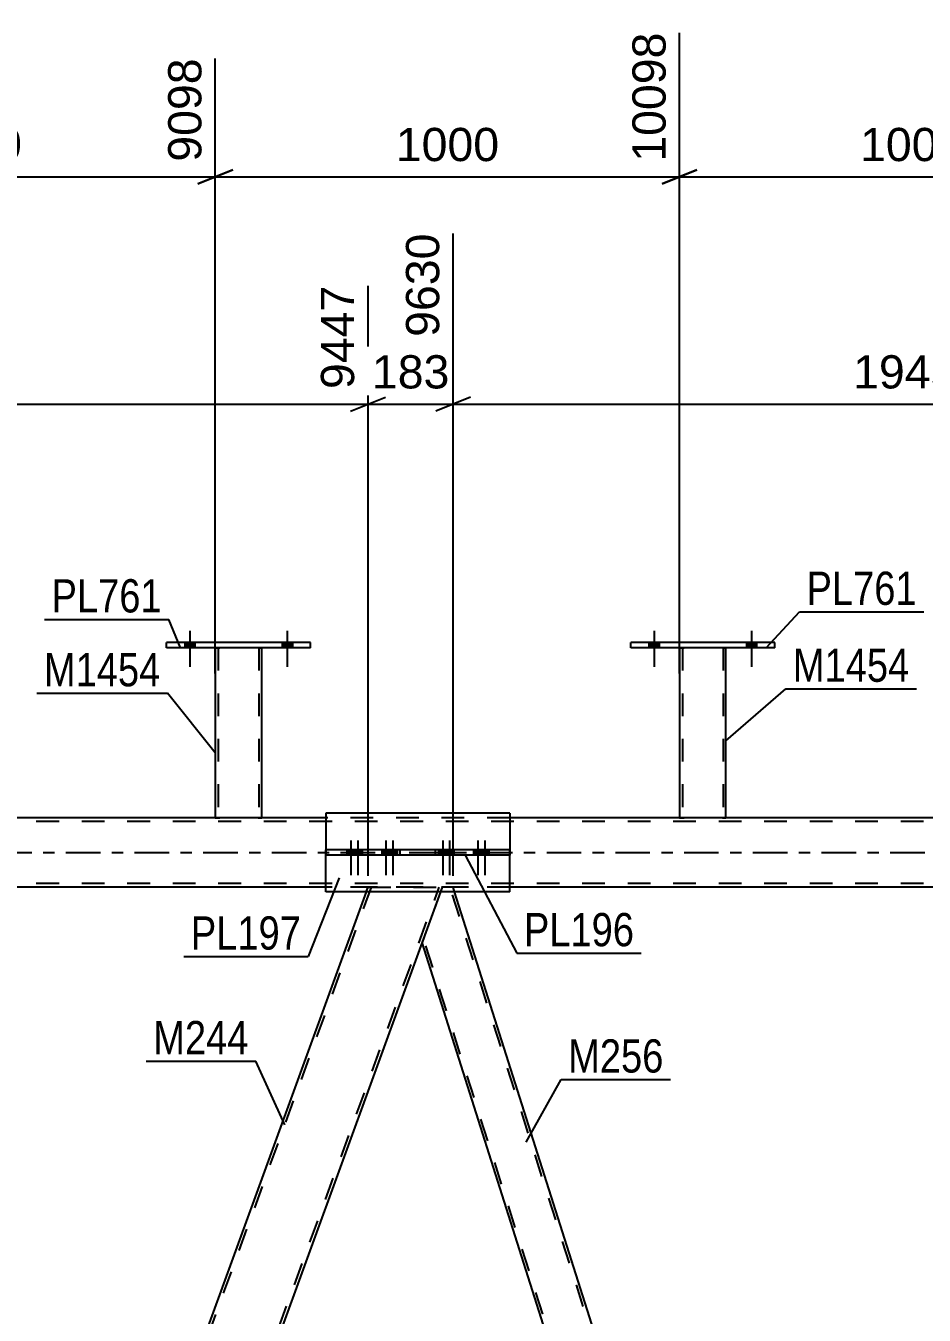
# Model space of a CAD drawing. Header units: millimetres. Extents: x -123 to 718, y -398 to 196.
# Drawn here: x 324.6 to 402, y -39.9 to 71.3 of the extents above; entities that cross this region are included whole.
import ezdxf

# ---------------------------------------------------------------- set-up
doc = ezdxf.new("R2010")
doc.units = ezdxf.units.MM
doc.linetypes.add('DXK_LINE_DOT2', pattern=[3.9198, 1.9599, -1.9599])
doc.linetypes.add('DXK_LINE_DOT3', pattern=[5.9187, 2.979, -0.9799, 0.9799, -0.9799])
doc.styles.add('Arial', font='ARIAL.TTF', dxfattribs={"height": 0.2})
doc.styles.add('Arial Narrow', font='ARIALN.TTF', dxfattribs={"height": 0.2})

# ---------------------------------------------------------------- blocks, each defined once
blk = doc.blocks.new('Part-318464438-4150 - 3652')
at = {"color": 7, "linetype": 'DXK_LINE_DOT2'}
for p, q in [((360.49, -3), (358.75, -7.77)), ((361.43, -3), (360.49, -3)), ((397.52, -117.6), (361.18, -3)), ((361.56, -3.4), (361.43, -3)), ((395.23, -122), (358.88, -7.4))]:
    blk.add_line(p, q, dxfattribs=at)
at = {"color": 2, "linetype": 'Continuous'}
for p, q in [((397.66, -117.23), (361.56, -3.4)), ((394.85, -121.6), (358.75, -7.77))]:
    blk.add_line(p, q, dxfattribs=at)
blk = doc.blocks.new('Part-318464438-3688 - 3652')
at = {"color": 2, "linetype": 'Continuous'}
for p, q in [((336.74, 17.64), (336.74, 18.12)), ((349.14, 18.12), (336.74, 18.12)), ((349.14, 17.64), (349.14, 18.12)), ((349.14, 17.64), (336.74, 17.64))]:
    blk.add_line(p, q, dxfattribs=at)
blk = doc.blocks.new('Part-318464438-3683 - 3652')
at = {"color": 2, "linetype": 'Continuous'}
for p, q in [((340.94, 17.64), (340.94, 3)), ((344.94, 3), (344.94, 17.64))]:
    blk.add_line(p, q, dxfattribs=at)
at = {"color": 7, "linetype": 'DXK_LINE_DOT2'}
for p, q in [((340.94, 17.64), (340.94, 17.64)), ((340.94, 17.64), (340.94, 17.64)), ((340.94, 17.64), (340.94, 17.64)), ((340.97, 17.64), (340.94, 17.64)), ((340.94, 17.64), (340.97, 17.64)), ((341.08, 17.64), (340.97, 17.64)), ((340.97, 17.64), (341.08, 17.64)), ((341.23, 17.64), (341.08, 17.64)), ((341.08, 17.64), (341.23, 17.64)), ((341.18, 17.64), (341.18, 17.64)), ((341.18, 17.64), (341.18, 3)), ((341.2, 17.64), (341.18, 17.64)), ((341.18, 17.64), (341.2, 17.64)), ((341.25, 17.64), (341.2, 17.64)), ((341.2, 17.64), (341.25, 17.64)), ((344.64, 17.64), (341.23, 17.64)), ((344.64, 17.64), (341.23, 17.64)), ((344.55, 17.64), (341.25, 17.64)), ((341.25, 17.64), (341.33, 17.64)), ((344.63, 17.64), (341.33, 17.64)), ((344.63, 17.64), (344.55, 17.64)), ((344.68, 17.64), (344.63, 17.64)), ((344.63, 17.64), (344.68, 17.64)), ((344.64, 17.64), (344.8, 17.64)), ((344.8, 17.64), (344.64, 17.64)), ((344.7, 17.64), (344.68, 17.64)), ((344.68, 17.64), (344.7, 17.64)), ((344.7, 17.64), (344.7, 17.64)), ((344.7, 17.64), (344.7, 3)), ((344.8, 17.64), (344.9, 17.64)), ((344.9, 17.64), (344.8, 17.64)), ((344.9, 17.64), (344.94, 17.64)), ((344.94, 17.64), (344.9, 17.64)), ((344.94, 17.64), (344.94, 17.64)), ((344.94, 17.64), (344.94, 17.64)), ((344.94, 17.64), (344.94, 17.64)), ((340.94, 3), (340.94, 3)), ((340.94, 3), (340.94, 3)), ((340.97, 3), (340.94, 3)), ((340.94, 3), (340.97, 3)), ((341.08, 3), (340.97, 3)), ((340.97, 3), (341.08, 3)), ((341.23, 3), (341.08, 3)), ((341.08, 3), (341.23, 3)), ((341.2, 3), (341.18, 3)), ((341.18, 3), (341.2, 3)), ((341.25, 3), (341.2, 3)), ((341.2, 3), (341.25, 3)), ((344.64, 3), (341.23, 3)), ((344.64, 3), (341.23, 3)), ((344.55, 3), (341.25, 3)), ((341.25, 3), (341.33, 3)), ((344.63, 3), (341.33, 3)), ((344.63, 3), (344.55, 3)), ((344.68, 3), (344.63, 3)), ((344.63, 3), (344.68, 3)), ((344.64, 3), (344.8, 3)), ((344.8, 3), (344.64, 3)), ((344.7, 3), (344.68, 3)), ((344.68, 3), (344.7, 3)), ((344.8, 3), (344.9, 3)), ((344.9, 3), (344.8, 3)), ((344.9, 3), (344.94, 3)), ((344.94, 3), (344.9, 3)), ((344.94, 3), (344.94, 3)), ((344.94, 3), (344.94, 3)), ((344.94, 3), (344.94, 3))]:
    blk.add_line(p, q, dxfattribs=at)
blk = doc.blocks.new('Part-318464438-3698 - 3652')
at = {"color": 2, "linetype": 'Continuous'}
for p, q in [((380.94, 17.64), (380.94, 3)), ((384.94, 3), (384.94, 17.64))]:
    blk.add_line(p, q, dxfattribs=at)
at = {"color": 7, "linetype": 'DXK_LINE_DOT2'}
for p, q in [((380.94, 17.64), (380.94, 17.64)), ((380.94, 17.64), (380.94, 17.64)), ((380.94, 17.64), (380.94, 17.64)), ((380.97, 17.64), (380.94, 17.64)), ((380.94, 17.64), (380.97, 17.64)), ((381.08, 17.64), (380.97, 17.64)), ((380.97, 17.64), (381.08, 17.64)), ((381.23, 17.64), (381.08, 17.64)), ((381.08, 17.64), (381.23, 17.64)), ((381.18, 17.64), (381.18, 17.64)), ((381.18, 17.64), (381.18, 3)), ((381.2, 17.64), (381.18, 17.64)), ((381.18, 17.64), (381.2, 17.64)), ((381.25, 17.64), (381.2, 17.64)), ((381.2, 17.64), (381.25, 17.64)), ((384.64, 17.64), (381.23, 17.64)), ((384.64, 17.64), (381.23, 17.64)), ((384.55, 17.64), (381.25, 17.64)), ((381.25, 17.64), (381.33, 17.64)), ((384.63, 17.64), (381.33, 17.64)), ((384.63, 17.64), (384.55, 17.64)), ((384.68, 17.64), (384.63, 17.64)), ((384.63, 17.64), (384.68, 17.64)), ((384.64, 17.64), (384.8, 17.64)), ((384.8, 17.64), (384.64, 17.64)), ((384.7, 17.64), (384.68, 17.64)), ((384.68, 17.64), (384.7, 17.64)), ((384.7, 17.64), (384.7, 17.64)), ((384.7, 17.64), (384.7, 3)), ((384.8, 17.64), (384.9, 17.64)), ((384.9, 17.64), (384.8, 17.64)), ((384.9, 17.64), (384.94, 17.64)), ((384.94, 17.64), (384.9, 17.64)), ((384.94, 17.64), (384.94, 17.64)), ((384.94, 17.64), (384.94, 17.64)), ((384.94, 17.64), (384.94, 17.64)), ((380.94, 3), (380.94, 3)), ((380.94, 3), (380.94, 3)), ((380.97, 3), (380.94, 3)), ((380.94, 3), (380.97, 3)), ((381.08, 3), (380.97, 3)), ((380.97, 3), (381.08, 3)), ((381.23, 3), (381.08, 3)), ((381.08, 3), (381.23, 3)), ((381.2, 3), (381.18, 3)), ((381.18, 3), (381.2, 3)), ((381.25, 3), (381.2, 3)), ((381.2, 3), (381.25, 3)), ((384.64, 3), (381.23, 3)), ((384.64, 3), (381.23, 3)), ((384.55, 3), (381.25, 3)), ((381.25, 3), (381.33, 3)), ((384.63, 3), (381.33, 3)), ((384.63, 3), (384.55, 3)), ((384.68, 3), (384.63, 3)), ((384.63, 3), (384.68, 3)), ((384.64, 3), (384.8, 3)), ((384.8, 3), (384.64, 3)), ((384.7, 3), (384.68, 3)), ((384.68, 3), (384.7, 3)), ((384.8, 3), (384.9, 3)), ((384.9, 3), (384.8, 3)), ((384.9, 3), (384.94, 3)), ((384.94, 3), (384.9, 3)), ((384.94, 3), (384.94, 3)), ((384.94, 3), (384.94, 3)), ((384.94, 3), (384.94, 3))]:
    blk.add_line(p, q, dxfattribs=at)
blk = doc.blocks.new('Part-318464438-3769 - 3652')
at = {"color": 7, "linetype": 'DXK_LINE_DOT2'}
for p, q in [((637.14, 2.68), (-22.98, 2.68)), ((366.31, 3), (350.46, 3)), ((637.14, -2.68), (-22.98, -2.68)), ((637.14, -3), (9.92, -3)), ((366.31, -3), (350.46, -3))]:
    blk.add_line(p, q, dxfattribs=at)
at = {"color": 2, "linetype": 'Continuous'}
for p, q in [((350.46, 3), (281.18, 3)), ((435.59, 3), (366.31, 3)), ((350.46, -3), (281.18, -3)), ((435.59, -3), (366.31, -3))]:
    blk.add_line(p, q, dxfattribs=at)
at = {"color": 7, "linetype": 'DXK_LINE_DOT3'}
blk.add_line((-32.98, 0), (637.14, 0), dxfattribs=at)
blk = doc.blocks.new('Bolt-318464438-4129 - 3652')
at = {"linetype": 'Continuous'}
for points in [[(338.3, 17.64), (339.18, 17.64), (339.18, 18.12), (338.3, 18.12)], [(346.7, 17.64), (347.58, 17.64), (347.58, 18.12), (346.7, 18.12)]]:
    blk.add_hatch(color=1, dxfattribs=at).paths.add_polyline_path(points)
at = {"color": 1, "linetype": 'Continuous'}
for p, q in [((338.74, 19.12), (338.74, 16)), ((347.14, 19.12), (347.14, 16)), ((338.3, 18.12), (338.3, 17.64)), ((339.18, 18.12), (339.18, 17.64)), ((346.7, 18.12), (346.7, 17.64)), ((347.58, 18.12), (347.58, 17.64))]:
    blk.add_line(p, q, dxfattribs=at)
blk = doc.blocks.new('Bolt-318464438-4125 - 3652')
at = {"linetype": 'Continuous'}
for points in [[(378.3, 17.64), (379.18, 17.64), (379.18, 18.12), (378.3, 18.12)], [(386.7, 17.64), (387.58, 17.64), (387.58, 18.12), (386.7, 18.12)]]:
    blk.add_hatch(color=1, dxfattribs=at).paths.add_polyline_path(points)
at = {"color": 1, "linetype": 'Continuous'}
for p, q in [((378.74, 19.12), (378.74, 16)), ((387.14, 19.12), (387.14, 16)), ((378.3, 18.12), (378.3, 17.64)), ((379.18, 18.12), (379.18, 17.64)), ((386.7, 18.12), (386.7, 17.64)), ((387.58, 18.12), (387.58, 17.64))]:
    blk.add_line(p, q, dxfattribs=at)
blk = doc.blocks.new('Bolt-318464438-4128 - 3652')
at = {"linetype": 'Continuous'}
for points in [[(338.3, 17.64), (339.18, 17.64), (339.18, 18.12), (338.3, 18.12)], [(346.7, 17.64), (347.58, 17.64), (347.58, 18.12), (346.7, 18.12)]]:
    blk.add_hatch(color=1, dxfattribs=at).paths.add_polyline_path(points)
at = {"color": 1, "linetype": 'Continuous'}
for p, q in [((338.74, 19.12), (338.74, 16)), ((347.14, 19.12), (347.14, 16)), ((338.3, 18.12), (338.3, 17.64)), ((339.18, 18.12), (339.18, 17.64)), ((346.7, 18.12), (346.7, 17.64)), ((347.58, 18.12), (347.58, 17.64))]:
    blk.add_line(p, q, dxfattribs=at)
blk = doc.blocks.new('Part-318464438-3869 - 3652')
at = {"color": 2, "linetype": 'Continuous'}
for p, q in [((376.74, 17.64), (376.74, 18.12)), ((389.14, 18.12), (376.74, 18.12)), ((389.14, 17.64), (389.14, 18.12)), ((389.14, 17.64), (376.74, 17.64))]:
    blk.add_line(p, q, dxfattribs=at)
blk = doc.blocks.new('Part-318464438-4170 - 3652')
at = {"color": 2, "linetype": 'Continuous'}
for p, q in [((350.46, 3.4), (350.46, 0.24)), ((366.31, 3.4), (350.46, 3.4)), ((366.31, 3.4), (366.31, 0.24)), ((350.46, -3.4), (350.46, -0.24)), ((366.31, -3.4), (366.31, -0.24)), ((366.31, -3.4), (350.46, -3.4))]:
    blk.add_line(p, q, dxfattribs=at)
at = {"color": 7, "linetype": 'DXK_LINE_DOT2'}
for p, q in [((350.46, 0.24), (350.46, -0.24)), ((366.31, 0.24), (366.31, -0.24))]:
    blk.add_line(p, q, dxfattribs=at)
blk = doc.blocks.new('Part-318464438-3968 - 3652')
at = {"color": 7, "linetype": 'DXK_LINE_DOT2'}
for p, q in [((354.36, -3), (311.04, -122)), ((316.92, -122), (360.23, -3)), ((353.95, -3.4), (354.1, -3)), ((354.1, -3), (360.49, -3)), ((360.49, -3), (360.34, -3.4))]:
    blk.add_line(p, q, dxfattribs=at)
at = {"color": 2, "linetype": 'Continuous'}
for p, q in [((353.95, -3.4), (310.93, -121.6)), ((360.34, -3.4), (317.32, -121.6))]:
    blk.add_line(p, q, dxfattribs=at)
blk = doc.blocks.new('Bolt-318464438-4044 - 3652')
at = {"linetype": 'Continuous'}
for points in [[(378.3, 17.64), (379.18, 17.64), (379.18, 18.12), (378.3, 18.12)], [(386.7, 17.64), (387.58, 17.64), (387.58, 18.12), (386.7, 18.12)]]:
    blk.add_hatch(color=1, dxfattribs=at).paths.add_polyline_path(points)
at = {"color": 1, "linetype": 'Continuous'}
for p, q in [((378.74, 19.12), (378.74, 16)), ((387.14, 19.12), (387.14, 16)), ((378.3, 18.12), (378.3, 17.64)), ((379.18, 18.12), (379.18, 17.64)), ((386.7, 18.12), (386.7, 17.64)), ((387.58, 18.12), (387.58, 17.64))]:
    blk.add_line(p, q, dxfattribs=at)
blk = doc.blocks.new('Part-318464438-4175 - 3652')
at = {"color": 2, "linetype": 'Continuous'}
for p, q in [((350.46, -0.24), (350.46, 0.24)), ((366.31, 0.24), (350.46, 0.24)), ((356.87, -0.24), (356.87, 0.24)), ((359.9, -0.24), (359.9, 0.24)), ((366.31, -0.24), (366.31, 0.24)), ((366.31, -0.24), (350.46, -0.24))]:
    blk.add_line(p, q, dxfattribs=at)
blk = doc.blocks.new('Bolt-318464438-4314 - 3652')
at = {"linetype": 'Continuous'}
for points in [[(360.89, 0.24), (360.17, 0.24), (360.17, -0.24), (360.89, -0.24)], [(361.49, 0.24), (360.77, 0.24), (360.77, -0.24), (361.49, -0.24)], [(363.91, 0.24), (363.19, 0.24), (363.19, -0.24), (363.91, -0.24)], [(364.51, 0.24), (363.79, 0.24), (363.79, -0.24), (364.51, -0.24)]]:
    blk.add_hatch(color=1, dxfattribs=at).paths.add_polyline_path(points)
at = {"color": 1, "linetype": 'Continuous'}
for p, q in [((360.17, 0.24), (360.17, -0.24)), ((360.53, 1.04), (360.53, -1.96)), ((360.77, 0.24), (360.77, -0.24)), ((360.89, 0.24), (360.89, -0.24)), ((361.13, 1.04), (361.13, -1.96)), ((361.49, 0.24), (361.49, -0.24)), ((363.19, 0.24), (363.19, -0.24)), ((363.55, 1.04), (363.55, -1.96)), ((363.79, 0.24), (363.79, -0.24)), ((363.91, 0.24), (363.91, -0.24)), ((364.15, 1.04), (364.15, -1.96)), ((364.51, 0.24), (364.51, -0.24))]:
    blk.add_line(p, q, dxfattribs=at)
blk = doc.blocks.new('Bolt-318464438-4315 - 3652')
at = {"linetype": 'Continuous'}
for points in [[(352.98, 0.24), (352.26, 0.24), (352.26, -0.24), (352.98, -0.24)], [(353.58, 0.24), (352.86, 0.24), (352.86, -0.24), (353.58, -0.24)], [(356, 0.24), (355.28, 0.24), (355.28, -0.24), (356, -0.24)], [(356.6, 0.24), (355.88, 0.24), (355.88, -0.24), (356.6, -0.24)]]:
    blk.add_hatch(color=1, dxfattribs=at).paths.add_polyline_path(points)
at = {"color": 1, "linetype": 'Continuous'}
for p, q in [((352.26, 0.24), (352.26, -0.24)), ((352.62, 1.04), (352.62, -1.96)), ((352.86, 0.24), (352.86, -0.24)), ((352.98, 0.24), (352.98, -0.24)), ((353.22, 1.04), (353.22, -1.96)), ((353.58, 0.24), (353.58, -0.24)), ((355.28, 0.24), (355.28, -0.24)), ((355.64, 1.04), (355.64, -1.96)), ((355.88, 0.24), (355.88, -0.24)), ((356, 0.24), (356, -0.24)), ((356.24, 1.04), (356.24, -1.96)), ((356.6, 0.24), (356.6, -0.24))]:
    blk.add_line(p, q, dxfattribs=at)
blk = doc.blocks.new('StraightDimension-318464438-4640 - 3652')
at = {"color": 7, "linetype": 'Continuous'}
for p, q in [((276.3, -2), (276.3, 53.36)), ((354.1, -2), (354.1, 48.86)), ((277.8, 39.26), (274.8, 38.06)), ((352.6, 38.06), (355.6, 39.26)), ((276.3, 38.66), (354.1, 38.66))]:
    blk.add_line(p, q, dxfattribs=at)
at = {"color": 0}
blk.add_wipeout([(320.25, 39.41), (320.25, 43.61), (310.15, 43.61), (310.15, 39.41)], dxfattribs=at)
at = {"color": 3, "style": 'Arial'}
blk.add_text('1945', height=2.865, dxfattribs=at).set_placement((310.75, 40.01))
at = {"color": 0, "linetype": 'Continuous'}
blk.add_wipeout([(353.5, 49.46), (349.3, 49.46), (349.3, 39.36), (353.5, 39.36)], dxfattribs=at)
at = {"color": 3, "linetype": 'Continuous', "style": 'Arial'}
blk.add_text('9447', height=2.865, rotation=90.0002, dxfattribs=at).set_placement((352.9, 39.96))
blk = doc.blocks.new('StraightDimension-318464438-5114 - 3652')
at = {"color": 7, "linetype": 'Continuous'}
for p, q in [((380.94, 15.44), (380.94, 70.68)), ((420.93, 15.44), (420.93, 70.68)), ((382.44, 58.86), (379.44, 57.66)), ((380.94, 58.26), (420.93, 58.26)), ((419.43, 57.66), (422.43, 58.86))]:
    blk.add_line(p, q, dxfattribs=at)
at = {"color": 0}
blk.add_wipeout([(405.98, 59.01), (405.98, 63.21), (395.89, 63.21), (395.89, 59.01)], dxfattribs=at)
at = {"color": 3, "style": 'Arial'}
blk.add_text('1000', height=2.865, dxfattribs=at).set_placement((396.49, 59.61))
at = {"color": 0, "linetype": 'Continuous'}
blk.add_wipeout([(420.33, 71.28), (416.13, 71.28), (416.13, 58.96), (420.33, 58.96)], dxfattribs=at)
at = {"color": 3, "linetype": 'Continuous', "style": 'Arial'}
blk.add_text('11098', height=2.865, rotation=90.0002, dxfattribs=at).set_placement((419.73, 59.56))
blk = doc.blocks.new('StraightDimension-318464438-5124 - 3652')
at = {"color": 7, "linetype": 'Continuous'}
for p, q in [((380.94, 15.44), (380.94, 70.68)), ((340.94, 15.44), (340.94, 68.45)), ((342.44, 58.86), (339.44, 57.66)), ((340.94, 58.26), (380.94, 58.26)), ((379.44, 57.66), (382.44, 58.86))]:
    blk.add_line(p, q, dxfattribs=at)
at = {"color": 0}
blk.add_wipeout([(365.98, 59.01), (365.98, 63.21), (355.89, 63.21), (355.89, 59.01)], dxfattribs=at)
at = {"color": 3, "style": 'Arial'}
blk.add_text('1000', height=2.865, dxfattribs=at).set_placement((356.49, 59.61))
at = {"color": 0, "linetype": 'Continuous'}
blk.add_wipeout([(380.34, 71.28), (376.14, 71.28), (376.14, 58.96), (380.34, 58.96)], dxfattribs=at)
at = {"color": 3, "linetype": 'Continuous', "style": 'Arial'}
blk.add_text('10098', height=2.865, rotation=90.0002, dxfattribs=at).set_placement((379.74, 59.56))
blk = doc.blocks.new('StraightDimension-318464438-5134 - 3652')
at = {"color": 7, "linetype": 'Continuous'}
for p, q in [((300.99, 15.44), (300.99, 68.45)), ((340.94, 15.44), (340.94, 68.45)), ((302.49, 58.86), (299.49, 57.66)), ((300.99, 58.26), (340.94, 58.26)), ((339.44, 57.66), (342.44, 58.86))]:
    blk.add_line(p, q, dxfattribs=at)
at = {"color": 0}
blk.add_wipeout([(324.9, 59.01), (324.9, 63.21), (317.03, 63.21), (317.03, 59.01)], dxfattribs=at)
at = {"color": 3, "style": 'Arial'}
blk.add_text('999', height=2.865, dxfattribs=at).set_placement((317.63, 59.61))
at = {"color": 0, "linetype": 'Continuous'}
blk.add_wipeout([(340.34, 69.05), (336.14, 69.05), (336.14, 58.96), (340.34, 58.96)], dxfattribs=at)
at = {"color": 3, "linetype": 'Continuous', "style": 'Arial'}
blk.add_text('9098', height=2.865, rotation=90.0002, dxfattribs=at).set_placement((339.74, 59.56))
blk = doc.blocks.new('StraightDimension-318464438-4800 - 3652')
at = {"color": 7, "linetype": 'Continuous'}
for p, q in [((361.43, -2), (361.43, 53.36)), ((354.1, -2), (354.1, 48.86)), ((352.6, 38.06), (355.6, 39.26)), ((362.93, 39.26), (359.93, 38.06)), ((354.1, 38.66), (361.43, 38.66))]:
    blk.add_line(p, q, dxfattribs=at)
at = {"color": 0}
blk.add_wipeout([(361.7, 39.41), (361.7, 43.61), (353.83, 43.61), (353.83, 39.41)], dxfattribs=at)
at = {"color": 3, "style": 'Arial'}
blk.add_text('183', height=2.865, dxfattribs=at).set_placement((354.43, 40.01))
at = {"color": 0, "linetype": 'Continuous'}
blk.add_wipeout([(360.83, 53.96), (356.63, 53.96), (356.63, 43.86), (360.83, 43.86)], dxfattribs=at)
at = {"color": 3, "linetype": 'Continuous', "style": 'Arial'}
blk.add_text('9630', height=2.865, rotation=90.0002, dxfattribs=at).set_placement((360.23, 44.46))
blk = doc.blocks.new('StraightDimension-318464438-4819 - 3652')
at = {"color": 7, "linetype": 'Continuous'}
for p, q in [((361.43, -2), (361.43, 53.36)), ((439.23, -2), (439.23, 51.08)), ((362.93, 39.26), (359.93, 38.06)), ((437.73, 38.06), (440.73, 39.26)), ((361.43, 38.66), (439.23, 38.66))]:
    blk.add_line(p, q, dxfattribs=at)
at = {"color": 0}
blk.add_wipeout([(405.38, 39.41), (405.38, 43.61), (395.29, 43.61), (395.29, 39.41)], dxfattribs=at)
at = {"color": 3, "style": 'Arial'}
blk.add_text('1945', height=2.865, dxfattribs=at).set_placement((395.89, 40.01))
at = {"color": 0, "linetype": 'Continuous'}
blk.add_wipeout([(438.63, 51.68), (434.43, 51.68), (434.43, 39.36), (438.63, 39.36)], dxfattribs=at)
at = {"color": 3, "linetype": 'Continuous', "style": 'Arial'}
blk.add_text('11575', height=2.865, rotation=90.0002, dxfattribs=at).set_placement((438.03, 39.96))
blk = doc.blocks.new('Mark-318464438-3684 - 3652')
at = {"color": 30, "linetype": 'Continuous'}
for p in [(326.23, 20.1), (337.94, 17.65)]:
    blk.add_line(p, (336.93, 20.1), dxfattribs=at)
at = {"color": 0}
blk.add_wipeout([(336.33, 20.7), (336.33, 23.7), (326.83, 23.7), (326.83, 20.7)], dxfattribs=at)
blk.add_wipeout([(336.33, 20.7), (336.33, 23.7), (326.83, 23.7), (326.83, 20.7)], dxfattribs=at)
at = {"color": 3, "style": 'Arial Narrow'}
blk.add_text('PL761', height=2.863, dxfattribs=at).set_placement((326.83, 20.7))
blk = doc.blocks.new('Mark-318464438-3679 - 3652')
at = {"color": 30, "linetype": 'Continuous'}
for p in [(325.57, 13.73), (340.94, 8.58)]:
    blk.add_line(p, (336.82, 13.73), dxfattribs=at)
at = {"color": 0}
blk.add_wipeout([(336.22, 14.33), (336.22, 17.33), (326.17, 17.33), (326.17, 14.33)], dxfattribs=at)
blk.add_wipeout([(336.22, 14.33), (336.22, 17.33), (326.17, 17.33), (326.17, 14.33)], dxfattribs=at)
at = {"color": 3, "style": 'Arial Narrow'}
blk.add_text('M1454', height=2.863, dxfattribs=at).set_placement((326.17, 14.33))
blk = doc.blocks.new('Mark-318464438-3694 - 3652')
at = {"color": 30, "linetype": 'Continuous'}
for p, q in [((384.94, 9.62), (390.1, 14.12)), ((390.1, 14.12), (401.35, 14.12))]:
    blk.add_line(p, q, dxfattribs=at)
at = {"color": 0}
blk.add_wipeout([(400.75, 14.72), (400.75, 17.72), (390.7, 17.72), (390.7, 14.72)], dxfattribs=at)
blk.add_wipeout([(400.75, 14.72), (400.75, 17.72), (390.7, 17.72), (390.7, 14.72)], dxfattribs=at)
at = {"color": 3, "style": 'Arial Narrow'}
blk.add_text('M1454', height=2.863, dxfattribs=at).set_placement((390.7, 14.72))
blk = doc.blocks.new('Mark-318464438-3865 - 3652')
at = {"color": 30, "linetype": 'Continuous'}
for p, q in [((388.4, 17.64), (391.28, 20.75)), ((391.28, 20.75), (401.98, 20.75))]:
    blk.add_line(p, q, dxfattribs=at)
at = {"color": 0}
blk.add_wipeout([(401.38, 21.35), (401.38, 24.35), (391.88, 24.35), (391.88, 21.35)], dxfattribs=at)
blk.add_wipeout([(401.38, 21.35), (401.38, 24.35), (391.88, 24.35), (391.88, 21.35)], dxfattribs=at)
at = {"color": 3, "style": 'Arial Narrow'}
blk.add_text('PL761', height=2.863, dxfattribs=at).set_placement((391.88, 21.35))
blk = doc.blocks.new('Mark-318464438-4166 - 3652')
at = {"color": 30, "linetype": 'Continuous'}
for p in [(351.61, -2.17), (338.23, -8.97)]:
    blk.add_line(p, (348.93, -8.97), dxfattribs=at)
at = {"color": 0}
blk.add_wipeout([(348.33, -8.37), (348.33, -5.37), (338.83, -5.37), (338.83, -8.37)], dxfattribs=at)
blk.add_wipeout([(348.33, -8.37), (348.33, -5.37), (338.83, -5.37), (338.83, -8.37)], dxfattribs=at)
at = {"color": 3, "style": 'Arial Narrow'}
blk.add_text('PL197', height=2.863, dxfattribs=at).set_placement((338.83, -8.37))
blk = doc.blocks.new('Mark-318464438-3964 - 3652')
at = {"color": 30, "linetype": 'Continuous'}
for p in [(334.99, -17.99), (346.93, -23.47)]:
    blk.add_line(p, (344.42, -17.99), dxfattribs=at)
at = {"color": 0}
blk.add_wipeout([(343.82, -17.39), (343.82, -14.39), (335.59, -14.39), (335.59, -17.39)], dxfattribs=at)
blk.add_wipeout([(343.82, -17.39), (343.82, -14.39), (335.59, -14.39), (335.59, -17.39)], dxfattribs=at)
at = {"color": 3, "style": 'Arial Narrow'}
blk.add_text('M244', height=2.863, dxfattribs=at).set_placement((335.59, -17.39))
blk = doc.blocks.new('Mark-318464438-4171 - 3652')
at = {"color": 30, "linetype": 'Continuous'}
for p, q in [((362.46, -0.24), (366.93, -8.68)), ((366.93, -8.68), (377.64, -8.68))]:
    blk.add_line(p, q, dxfattribs=at)
at = {"color": 0}
blk.add_wipeout([(377.04, -8.08), (377.04, -5.08), (367.53, -5.08), (367.53, -8.08)], dxfattribs=at)
blk.add_wipeout([(377.04, -8.08), (377.04, -5.08), (367.53, -5.08), (367.53, -8.08)], dxfattribs=at)
at = {"color": 3, "style": 'Arial Narrow'}
blk.add_text('PL196', height=2.863, dxfattribs=at).set_placement((367.53, -8.08))
blk = doc.blocks.new('Mark-318464438-4146 - 3652')
at = {"color": 30, "linetype": 'Continuous'}
for p, q in [((367.72, -24.98), (370.74, -19.57)), ((370.74, -19.57), (380.17, -19.57))]:
    blk.add_line(p, q, dxfattribs=at)
at = {"color": 0}
blk.add_wipeout([(379.57, -18.97), (379.57, -15.97), (371.34, -15.97), (371.34, -18.97)], dxfattribs=at)
blk.add_wipeout([(379.57, -18.97), (379.57, -15.97), (371.34, -15.97), (371.34, -18.97)], dxfattribs=at)
at = {"color": 3, "style": 'Arial Narrow'}
blk.add_text('M256', height=2.863, dxfattribs=at).set_placement((371.34, -18.97))

msp = doc.modelspace()

# ---------------------------------------------------------------- block references
for name in ['Bolt-318464438-4129 - 3652', 'Bolt-318464438-4128 - 3652', 'Bolt-318464438-4125 - 3652', 'Bolt-318464438-4044 - 3652', 'Part-318464438-3688 - 3652', 'Part-318464438-3869 - 3652', 'Part-318464438-3683 - 3652', 'Part-318464438-3698 - 3652', 'Part-318464438-4170 - 3652', 'Part-318464438-3769 - 3652', 'Part-318464438-4175 - 3652', 'Bolt-318464438-4315 - 3652', 'Bolt-318464438-4314 - 3652', 'Part-318464438-3968 - 3652', 'Part-318464438-4150 - 3652']:
    msp.add_blockref(name, (0, 0))

# ---------------------------------------------------------------- next in the draw order: block references
for name in ['StraightDimension-318464438-5114 - 3652', 'StraightDimension-318464438-4640 - 3652', 'Mark-318464438-3964 - 3652', 'Mark-318464438-4146 - 3652']:
    msp.add_blockref(name, (0, 0))

# ---------------------------------------------------------------- next in the draw order: block references
for name in ['StraightDimension-318464438-5124 - 3652', 'Mark-318464438-4166 - 3652']:
    msp.add_blockref(name, (0, 0))

# ---------------------------------------------------------------- next in the draw order: block references
for name in ['StraightDimension-318464438-5134 - 3652', 'StraightDimension-318464438-4800 - 3652']:
    msp.add_blockref(name, (0, 0))

# ---------------------------------------------------------------- next in the draw order: block references
for name in ['StraightDimension-318464438-4819 - 3652', 'Mark-318464438-3684 - 3652']:
    msp.add_blockref(name, (0, 0))

# ---------------------------------------------------------------- next in the draw order: block references
for name in ['Mark-318464438-3679 - 3652', 'Mark-318464438-3694 - 3652', 'Mark-318464438-4171 - 3652']:
    msp.add_blockref(name, (0, 0))

# ---------------------------------------------------------------- next in the draw order: block references
msp.add_blockref('Mark-318464438-3865 - 3652', (0, 0))

doc.saveas('drawing.dxf')
